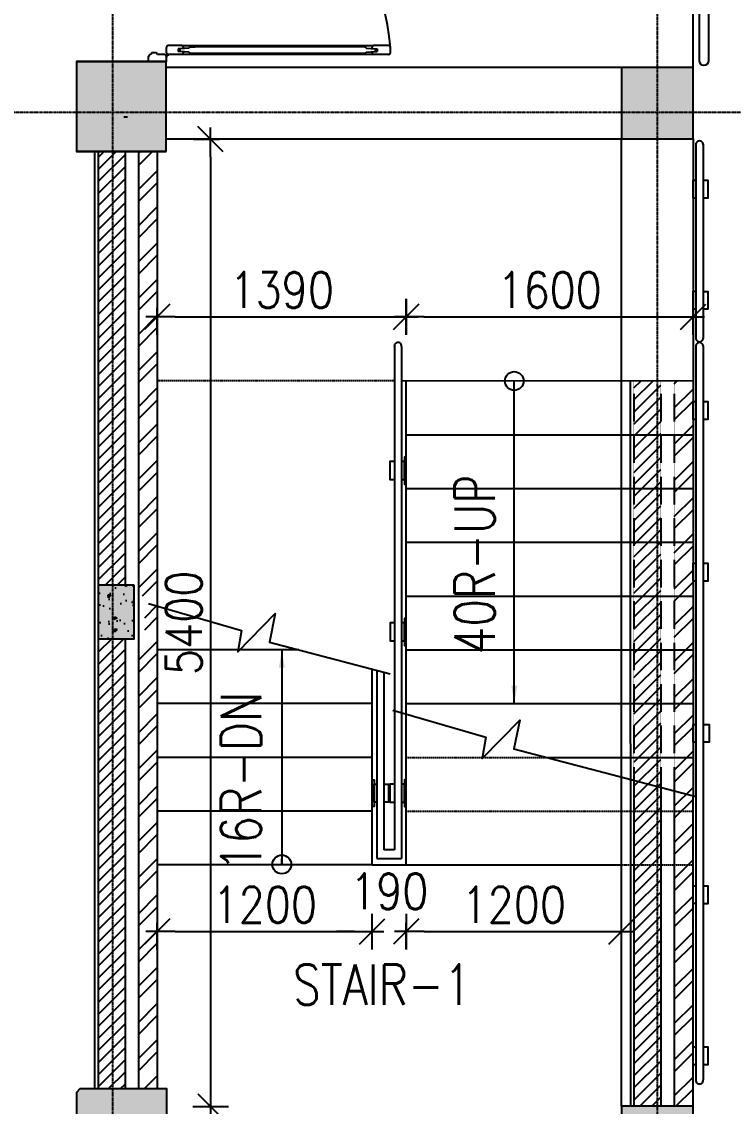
# Model space of a CAD drawing. Header units: metres. Extents: x 841183 to 1048542, y 259326 to 317714.
# Drawn here: x 960552 to 964523, y 289954 to 296006 of the extents above; entities that cross this region are included whole.
import ezdxf

# ---------------------------------------------------------------- set-up
doc = ezdxf.new("R2010")
doc.units = ezdxf.units.M
doc.header["$PDMODE"] = 34
for name, pattern in [('DASHED2', [0.375, 0.25, -0.125]), ('HID', [0.345, 0.225, -0.12]), ('HIDDEN', [0.375, 0.25, -0.125]), ('VILLA AXIS$0$CENTER', [2, 1.25, -0.25, 0.25, -0.25])]:
    doc.linetypes.add(name, pattern=pattern)
for name, color, linetype in [('A-ARROW', 252, 'Continuous'), ('A-AXIS LINE', 253, 'Continuous'), ('A-FIXTURES', 252, 'Continuous'), ('A-RAILING', 252, 'Continuous'), ('A-SECT-PATT', 9, 'Continuous'), ('A-STAIRS', 252, 'Continuous'), ('A-TEXT', 252, 'Continuous'), ('A-WALL-1', 252, 'Continuous'), ('A-WALL-2', 252, 'Continuous'), ('G-COL', 252, 'Continuous'), ('G-CUT-LINE', 252, 'Continuous'), ('INTEC -TEXT', 252, 'Continuous'), ('PAMCAD-PROJECTION', 7, 'Continuous'), ('TIP - BEAM-CONC', 6, 'Continuous')]:
    doc.layers.add(name, color=color, linetype=linetype)
for name, color, linetype, transparency in [('A-AXIS DIMENSION', 252, 'Continuous', 0.6), ('A-DOOR', 252, 'Continuous', 0.6), ('A-HATCH', 252, 'Continuous', 0.6), ('A-HATCH SOLID', 253, 'Continuous', 0.6), ('A-REFLECT DOWN', 252, 'Continuous', 0.6), ('G-HATCH-COL-WALL', 253, 'Continuous', 0.6)]:
    doc.layers.add(name, color=color, linetype=linetype, transparency=transparency)
doc.styles.add('ISOCP3', font='isocp3.shx')
doc.styles.add('romans', font='romans.shx', dxfattribs={"width": 0.85})
doc.dimstyles.new('DIM-100', dxfattribs={"dimtxt": 200, "dimasz": 100, "dimexe": 50, "dimexo": 75, "dimgap": 50, "dimtad": 1, "dimdec": 0, "dimrnd": 5, "dimzin": 9, "dimdsep": 46, "dimtxsty": 'romans', "dimblk1": 'D-oblique', "dimblk2": 'D-oblique', "dimsah": 1, "dimcen": 100, "dimdle": 100, "dimclrd": 256, "dimclre": 256, "dimclrt": 131, "dimadec": 0, "dimazin": 0, "dimtfac": 1, "dimtdec": 0, "dimtofl": 0, "dimtmove": 2, "dimatfit": 3, "dimldrblk": 'OBLIQUE', "dimfxl": 100, "dimfxlon": 1, "dimtfillclr": 256, "dimtolj": 1, "dimtzin": 0, "dimarcsym": 0})
doc.dimstyles.new('DIM-100$7', dxfattribs={"dimtxt": 150, "dimasz": 100, "dimexe": 100, "dimexo": 100, "dimgap": 50, "dimtad": 1, "dimdec": 4, "dimrnd": 5, "dimdsep": 46, "dimtxsty": 'ISOCP3', "dimcen": 100, "dimdle": 100, "dimclrd": 1, "dimclre": 1, "dimclrt": 3, "dimadec": 0, "dimazin": 0, "dimtfac": 1, "dimtdec": 4, "dimtofl": 0, "dimtmove": 2, "dimatfit": 3, "dimfxl": 100, "dimfxlon": 1, "dimtfill": 1, "dimtolj": 1, "dimtzin": 0, "dimarcsym": 0})

# ---------------------------------------------------------------- blocks, each defined once
blk = doc.blocks.new('A$C10b3fa2f')
at = {"layer": 'A-REFLECT DOWN'}
h = blk.add_hatch(dxfattribs=at)
h.set_pattern_fill('AR-HBONE', color=256, scale=75, style=0)
h.set_pattern_definition([(45, (-872853.3, -501345.44), (0, 424.26407), [900, -300]), (135, (-872641.16, -501133.3), (3e-14, 424.26407), [900, -300])])
h.paths.add_polyline_path([(-40951.9, -7637.1), (-40445.1, -7637.1), (-40278.2, -7926.1), (-40445.1, -8215.1), (-40951.9, -8215.1), (-41118.8, -7926.1)])
edge = h.paths.add_edge_path()
edge.add_line((-40250.6, -6912.7), (-42275.6, -6912.7))
edge.add_line((-42275.6, -6912.7), (-42275.6, -105.8))
edge.add_line((-42275.6, -105.8), (-42275.6, 38.9))
edge.add_line((-42275.6, 38.9), (-43125, 38.9))
edge.add_line((-43125, 38.9), (-43125, -30517.1))
edge.add_line((-43125, -30517.1), (-43000, -30517.1))
edge.add_line((-43000, -30517.1), (-43000, -32386.1))
edge.add_line((-43000, -32386.1), (-6450, -32386.1))
edge.add_arc((-6450, -25886.1), 6500, 270, 360)
edge.add_line((50, -25886.1), (50, -22117.5))
edge.add_line((50, -22117.5), (-3025.4, -22117.5))
edge.add_line((-3025.4, -22117.5), (-3025.4, -31367.5))
edge.add_line((-3025.4, -31367.5), (-37875.6, -31367.3))
edge.add_line((-37875.6, -31367.3), (-37875.6, -22117.5))
edge.add_line((-37875.6, -22117.5), (-40250.6, -22117.5))
edge.add_line((-40250.6, -22117.5), (-40250.6, -6912.7))
blk = doc.blocks.new('DOOR(200-2)')
for p, q in [((0.04, 1.34), (0.04, 1.2553)), ((0.05, 1.35), (0.08, 1.35)), ((0.09, 1.34), (0.09, 1.2553)), ((2.41, 1.34), (2.41, 1.2553)), ((2.45, 1.35), (2.42, 1.35)), ((2.46, 1.34), (2.46, 1.2553)), ((0.0559, 1.2457), (0.0578, 1.2753)), ((0.0722, 1.2753), (0.0578, 1.2753)), ((0.0741, 1.2457), (0.0722, 1.2753)), ((2.4259, 1.2457), (2.4278, 1.2753)), ((2.4278, 1.2753), (2.4422, 1.2753)), ((2.4441, 1.2457), (2.4422, 1.2753)), ((0.04, 1.2553), (0.04, 0.1853)), ((0.043, 1.2553), (0.04, 1.2553)), ((0.0542, 1.2139), (0.0577, 1.2653)), ((0.0723, 1.2653), (0.0577, 1.2653)), ((0.0758, 1.2139), (0.0723, 1.2653)), ((0.087, 1.2553), (0.09, 1.2553)), ((0.09, 0.1853), (0.09, 1.2553)), ((2.41, 0.1853), (2.41, 1.2553)), ((2.413, 1.2553), (2.41, 1.2553)), ((2.4242, 1.2139), (2.4277, 1.2653)), ((2.4277, 1.2653), (2.4423, 1.2653)), ((2.4458, 1.2139), (2.4423, 1.2653)), ((2.457, 1.2553), (2.46, 1.2553)), ((2.46, 1.2553), (2.46, 0.1853)), ((0.0477, 1.2073), (0.0462, 1.2073)), ((0.0462, 1.2073), (0.0462, 0.2333)), ((0.0823, 1.2073), (0.0837, 1.2073)), ((0.0837, 1.2073), (0.0837, 0.2333)), ((2.4177, 1.2073), (2.4163, 1.2073)), ((2.4163, 1.2073), (2.4163, 0.2333)), ((2.4523, 1.2073), (2.4538, 1.2073)), ((2.4538, 1.2073), (2.4538, 0.2333)), ((0.0462, 0.2333), (0.0462, 0.2594)), ((0.0837, 0.2333), (0.0837, 0.2594)), ((2.4163, 0.2333), (2.4163, 0.2594)), ((2.4538, 0.2333), (2.4538, 0.2594)), ((0.043, 0.1853), (0.04, 0.1853)), ((0.04, 0.1853), (0.04, 0.11)), ((0.0477, 0.2333), (0.0462, 0.2333)), ((0.0542, 0.2267), (0.0577, 0.1753)), ((0.0559, 0.1949), (0.0578, 0.1653)), ((0.0741, 0.1949), (0.0722, 0.1653)), ((0.0758, 0.2267), (0.0723, 0.1753)), ((0.0823, 0.2333), (0.0837, 0.2333)), ((0.087, 0.1853), (0.09, 0.1853)), ((0.09, 0.1853), (0.09, 0.11)), ((2.413, 0.1853), (2.41, 0.1853)), ((2.41, 0.1853), (2.41, 0.11)), ((2.4177, 0.2333), (2.4163, 0.2333)), ((2.4242, 0.2267), (2.4277, 0.1753)), ((2.4259, 0.1949), (2.4278, 0.1653)), ((2.4441, 0.1949), (2.4422, 0.1653)), ((2.4458, 0.2267), (2.4423, 0.1753)), ((2.4523, 0.2333), (2.4538, 0.2333)), ((2.457, 0.1853), (2.46, 0.1853)), ((2.46, 0.1853), (2.46, 0.11)), ((0.0723, 0.1753), (0.0577, 0.1753)), ((0.0722, 0.1653), (0.0578, 0.1653)), ((2.4277, 0.1753), (2.4423, 0.1753)), ((2.4278, 0.1653), (2.4422, 0.1653)), ((0, 0.1), (0.03, 0.1)), ((0, 0.1), (0, 0)), ((0.0275, 0.1015), (0.0275, 0.101)), ((0.0285, 0.1025), (0.0365, 0.1025)), ((0.0285, 0.1), (0.0375, 0.1)), ((0.0332, 0.1025), (0.0355, 0.1025)), ((0.0365, 0.1025), (0.0348, 0.1025)), ((0.0375, 0.1115), (0.0375, 0.1035)), ((0.0375, 0.1045), (0.0375, 0.1035)), ((0.0418, 0.1025), (0.0375, 0.1025)), ((0.0375, 0.1025), (0.0375, 0.0981)), ((0.0385, 0.1125), (0.039, 0.1125)), ((0.04, 0.1115), (0.04, 0.1025)), ((0.04, 0.09), (0.04, 0.05)), ((0.05, 0.1), (0.08, 0.1)), ((2.45, 0.1), (2.42, 0.1)), ((2.4582, 0.1025), (2.4625, 0.1025)), ((2.46, 0.1115), (2.46, 0.1025)), ((2.46, 0.09), (2.46, 0.05)), ((2.4615, 0.1125), (2.461, 0.1125)), ((2.4625, 0.1115), (2.4625, 0.1035)), ((2.4625, 0.1045), (2.4625, 0.1035)), ((2.4625, 0.1025), (2.4625, 0.0981)), ((2.4715, 0.1), (2.4625, 0.1)), ((2.4715, 0.1025), (2.4635, 0.1025)), ((2.4635, 0.1025), (2.4652, 0.1025)), ((2.4668, 0.1025), (2.4645, 0.1025)), ((2.5, 0.1), (2.47, 0.1)), ((2.4725, 0.1015), (2.4725, 0.101)), ((2.5, 0.1), (2.5, 0)), ((0.04, 0.05), (0.04, 0.05)), ((0.04, 0.013), (0.04, 0.01)), ((0.05, 0.04), (0.05, 0.023)), ((2.45, 0.04), (2.45, 0.023)), ((2.46, 0.05), (2.46, 0.05)), ((2.46, 0.013), (2.46, 0.01)), ((0, 0), (0.03, 0)), ((2.5, 0), (2.47, 0))]:
    blk.add_line(p, q)
for centre, radius in [((0.0375, 0.1025), 0.00367), ((0.0375, 0.1025), 0.00201), ((2.4625, 0.1025), 0.00367), ((2.4625, 0.1025), 0.00201)]:
    blk.add_circle(centre, radius)
for centre, radius, start, end in [((0.05, 1.34), 0.01, 90, 180), ((0.08, 1.34), 0.01, 0, 90), ((-0.0209, 0.082), 1.272, 357.64689, 85.45071), ((2.5209, 0.082), 1.272, 94.54929, 182.35311), ((2.42, 1.34), 0.01, 90, 180), ((2.45, 1.34), 0.01, 360, 90), ((0.053, 1.2553), 0.01, 180, 286.63777), ((0.0542, 1.2073), 0.00659, 89.38142, 180.00035), ((0.077, 1.2553), 0.01, 253.36223, 0), ((0.0757, 1.2073), 0.00659, 359.9999, 90.61858), ((2.423, 1.2553), 0.01, 180, 286.63777), ((2.4243, 1.2073), 0.00659, 89.38142, 180.0001), ((2.447, 1.2553), 0.01, 253.36223, 0), ((2.4458, 1.2073), 0.00659, 359.99965, 90.61858), ((0.053, 0.1853), 0.01, 73.36223, 180), ((0.0542, 0.2333), 0.00659, 179.99965, 270.61858), ((0.077, 0.1853), 0.01, 0, 106.63777), ((0.0757, 0.2333), 0.00659, 269.38142, 0.0001), ((2.423, 0.1853), 0.01, 73.36223, 180), ((2.4243, 0.2333), 0.00659, 179.9999, 270.61858), ((2.447, 0.1853), 0.01, 0, 106.63777), ((2.4458, 0.2333), 0.00659, 269.38142, 0.00035), ((0.0285, 0.1015), 0.001, 90, 180), ((0.0285, 0.101), 0.001, 180, 270), ((0.03, 0.09), 0.01, 0, 90), ((0.0365, 0.1035), 0.001, 270, 0), ((0.0385, 0.1115), 0.001, 90, 180), ((0.0375, 0.1025), 0.0025, 270, 0), ((0.039, 0.1115), 0.001, 0, 90), ((0.05, 0.11), 0.01, 180, 270), ((0.08, 0.11), 0.01, 270, 0), ((2.42, 0.11), 0.01, 180, 270), ((2.45, 0.11), 0.01, 270, 0), ((2.461, 0.1115), 0.001, 90, 180), ((2.4625, 0.1025), 0.0025, 180, 270), ((2.47, 0.09), 0.01, 90, 180), ((2.4615, 0.1115), 0.001, 0, 90), ((2.4635, 0.1035), 0.001, 180, 270), ((2.4715, 0.1015), 0.001, 0, 90), ((2.4715, 0.101), 0.001, 270, 0), ((0.03, 0.01), 0.01, 270, 0), ((0.04, 0.04), 0.01, 0, 90), ((0.04, 0.023), 0.01, 270, 0), ((2.46, 0.04), 0.01, 90, 180), ((2.46, 0.023), 0.01, 180, 270), ((2.47, 0.01), 0.01, 180, 270)]:
    blk.add_arc(centre, radius, start, end)
blk = doc.blocks.new('Stf200x300')
at = {"layer": 'A-HATCH SOLID'}
blk.add_hatch(color=256, dxfattribs=at).paths.add_polyline_path([(100, 150), (-100, 150), (-100, -150), (100, -150)])
at = {"layer": 'A-SECT-PATT'}
h = blk.add_hatch(dxfattribs=at)
h.set_pattern_fill('AR-CONC', color=8, style=0)
h.paths.add_polyline_path([(100, 150), (-100, 150), (-100, -150), (100, -150)])
at = {"layer": 'A-WALL-2'}
blk.add_lwpolyline([(-100, -150), (100, -150), (100, 150), (-100, 150)], close=True, dxfattribs=at)
blk = doc.blocks.new('D-oblique')
for p, q in [((-0.707, -0.707), (0.707, 0.707)), ((0, -1), (0, 1)), ((-1, 0), (0.647, 0))]:
    blk.add_line(p, q)
blk = doc.blocks.new('*D448')
at = {"layer": 'A-AXIS DIMENSION', "lineweight": -2, "transparency": 16777216}
for p, q in [((-2990.1, -17700.5), (-2990.1, -17550.6)), ((-1601.2, -17700.6), (-1601.2, -17550.6)), ((-2890.1, -17600.6), (-1701.2, -17600.6))]:
    blk.add_line(p, q, dxfattribs=at)
at = {"layer": 'Defpoints', "color": 0, "transparency": 16777216}
for p in [(-1601.2, -17600.6), (-1601.2, -17958.2, 0), (-2990.1, -18043.4, 11.6)]:
    blk.add_point(p, dxfattribs=at)
at = {"layer": 'A-AXIS DIMENSION', "lineweight": -2, "transparency": 16777216, "xscale": 100, "yscale": 100, "zscale": 100, "rotation": 180}
blk.add_blockref('D-oblique', (-2990.1, -17600.6), dxfattribs=at)
at = {"layer": 'A-AXIS DIMENSION', "lineweight": -2, "transparency": 16777216, "xscale": 100, "yscale": 100, "zscale": 100}
blk.add_blockref('D-oblique', (-1601.2, -17600.6), dxfattribs=at)
at = {"layer": 'A-AXIS DIMENSION', "color": 252, "transparency": 16777216, "insert": (-2295.7, -17450.6), "char_height": 200, "attachment_point": 5, "style": 'romans'}
blk.add_mtext('\\A1;1390', dxfattribs=at)
blk = doc.blocks.new('_OBLIQUE')
at = {"color": 0, "linetype": 'ByBlock'}
blk.add_line((-0.5, -0.5), (0.5, 0.5), dxfattribs=at)
blk = doc.blocks.new('*D449')
at = {"layer": 'A-AXIS DIMENSION', "lineweight": -2, "transparency": 16777216}
for p, q in [((-1601.2, -17699.7), (-1601.2, -17550.6)), ((0, -17695.5), (0, -17550.6)), ((-1501.2, -17600.6), (-100, -17600.6))]:
    blk.add_line(p, q, dxfattribs=at)
at = {"layer": 'Defpoints', "color": 0, "transparency": 16777216}
for p in [(0, -17600.6), (0, -17958.2, -108.6), (-1601.2, -18194.2, -68.1)]:
    blk.add_point(p, dxfattribs=at)
at = {"layer": 'A-AXIS DIMENSION', "lineweight": -2, "transparency": 16777216, "xscale": 100, "yscale": 100, "zscale": 100, "rotation": 180}
blk.add_blockref('D-oblique', (-1601.2, -17600.6), dxfattribs=at)
at = {"layer": 'A-AXIS DIMENSION', "lineweight": -2, "transparency": 16777216, "xscale": 100, "yscale": 100, "zscale": 100}
blk.add_blockref('D-oblique', (0, -17600.6), dxfattribs=at)
at = {"layer": 'A-AXIS DIMENSION', "color": 252, "transparency": 16777216, "insert": (-800.6, -17450.6), "char_height": 200, "attachment_point": 5, "style": 'romans'}
blk.add_mtext('\\A1;1600', dxfattribs=at)
blk = doc.blocks.new('*D451')
at = {"layer": 'A-AXIS DIMENSION', "lineweight": -2, "transparency": 16777216}
for p, q in [((-2788.6, -16608.2), (-2642.3, -16608.2)), ((-2692.3, -16708.2), (-2692.3, -21906.7)), ((-2709.6, -22006.7), (-2642.3, -22006.7))]:
    blk.add_line(p, q, dxfattribs=at)
at = {"layer": 'Defpoints', "color": 0, "transparency": 16777216}
for p in [(-2940.2, -16608.2, -68.1), (-2776.5, -22006.7, -68.1), (-2692.3, -22006.7)]:
    blk.add_point(p, dxfattribs=at)
at = {"layer": 'A-AXIS DIMENSION', "lineweight": -2, "transparency": 16777216, "xscale": 100, "yscale": 100, "zscale": 100}
for p, rotation in [((-2692.3, -16608.2), 90), ((-2692.3, -22006.7), 270)]:
    blk.add_blockref('D-oblique', p, dxfattribs=dict(at, rotation=rotation))
at = {"layer": 'A-AXIS DIMENSION', "color": 252, "transparency": 16777216, "insert": (-2842.3, -19307.5), "char_height": 200, "attachment_point": 5, "rotation": 90, "style": 'romans'}
blk.add_mtext('\\A1;5400', dxfattribs=at)
blk = doc.blocks.new('*D438')
at = {"layer": 'A-AXIS DIMENSION', "lineweight": -2, "transparency": 16777216}
for p, q in [((431.2, -13076.7), (581.2, -13076.7)), ((531.2, -16108.6), (531.2, -13176.7)), ((432.2, -16208.6), (581.2, -16208.6))]:
    blk.add_line(p, q, dxfattribs=at)
at = {"layer": 'Defpoints', "color": 0, "transparency": 16777216}
for p in [(0, -13076.7, 0), (531.2, -13076.7), (0, -16208.6, -68.1)]:
    blk.add_point(p, dxfattribs=at)
at = {"layer": 'A-AXIS DIMENSION', "lineweight": -2, "transparency": 16777216, "xscale": 100, "yscale": 100, "zscale": 100}
for p, rotation in [((531.2, -13076.7), 90), ((531.2, -16208.6), 270)]:
    blk.add_blockref('D-oblique', p, dxfattribs=dict(at, rotation=rotation))
at = {"layer": 'A-AXIS DIMENSION', "color": 252, "transparency": 16777216, "insert": (381.2, -14642.7), "char_height": 200, "attachment_point": 5, "rotation": 90, "style": 'romans'}
blk.add_mtext('\\A1;3130', dxfattribs=at)
blk = doc.blocks.new('*D455')
at = {"layer": 'A-AXIS DIMENSION', "lineweight": -2, "transparency": 16777216}
for p, q in [((-2990.1, -21130.5), (-2990.1, -20980.6)), ((-1790.2, -21130), (-1790.2, -20980.6)), ((-2890.1, -21030.6), (-1890.2, -21030.6))]:
    blk.add_line(p, q, dxfattribs=at)
at = {"layer": 'Defpoints', "color": 0, "transparency": 16777216}
for p in [(-1790.2, -21030.6), (-2990.1, -21473.4, 11.6), (-1790.2, -21774.2, -68.1)]:
    blk.add_point(p, dxfattribs=at)
at = {"layer": 'A-AXIS DIMENSION', "lineweight": -2, "transparency": 16777216, "xscale": 100, "yscale": 100, "zscale": 100, "rotation": 180}
blk.add_blockref('D-oblique', (-2990.1, -21030.6), dxfattribs=at)
at = {"layer": 'A-AXIS DIMENSION', "lineweight": -2, "transparency": 16777216, "xscale": 100, "yscale": 100, "zscale": 100}
blk.add_blockref('D-oblique', (-1790.2, -21030.6), dxfattribs=at)
at = {"layer": 'A-AXIS DIMENSION', "color": 252, "transparency": 16777216, "insert": (-2390.2, -20880.6), "char_height": 200, "attachment_point": 5, "style": 'romans'}
blk.add_mtext('\\A1;1200', dxfattribs=at)
blk = doc.blocks.new('*D456')
at = {"layer": 'A-AXIS DIMENSION', "lineweight": -2, "transparency": 16777216}
for p, q in [((-1790.2, -21130.2), (-1790.2, -20980.6)), ((-1601.2, -21130), (-1601.2, -20980.6)), ((-1890.2, -21030.6), (-1990.2, -21030.6)), ((-1501.2, -21030.6), (-1401.2, -21030.6))]:
    blk.add_line(p, q, dxfattribs=at)
at = {"layer": 'Defpoints', "color": 0, "transparency": 16777216}
for p in [(-1601.2, -21030.6), (-1601.2, -21774.2, -68.1), (-1790.2, -21924.2, -68.1)]:
    blk.add_point(p, dxfattribs=at)
at = {"layer": 'A-AXIS DIMENSION', "lineweight": -2, "transparency": 16777216, "xscale": 100, "yscale": 100, "zscale": 100}
blk.add_blockref('D-oblique', (-1790.2, -21030.6), dxfattribs=at)
at = {"layer": 'A-AXIS DIMENSION', "lineweight": -2, "transparency": 16777216, "xscale": 100, "yscale": 100, "zscale": 100, "rotation": 180}
blk.add_blockref('D-oblique', (-1601.2, -21030.6), dxfattribs=at)
at = {"layer": 'A-AXIS DIMENSION', "color": 252, "transparency": 16777216, "insert": (-1695.7, -20805.6), "char_height": 200, "attachment_point": 5, "style": 'romans'}
blk.add_mtext('\\A1;190', dxfattribs=at)
blk = doc.blocks.new('*D457')
at = {"layer": 'A-AXIS DIMENSION', "lineweight": -2, "transparency": 16777216}
for p, q in [((-1601.2, -21129.7), (-1601.2, -20980.6)), ((-400, -21130.6), (-400, -20980.6)), ((-1501.2, -21030.6), (-500, -21030.6))]:
    blk.add_line(p, q, dxfattribs=at)
at = {"layer": 'Defpoints', "color": 0, "transparency": 16777216}
for p in [(-400, -21030.6), (-1601.2, -21624.2, -68.1), (-400, -21624.2, 0)]:
    blk.add_point(p, dxfattribs=at)
at = {"layer": 'A-AXIS DIMENSION', "lineweight": -2, "transparency": 16777216, "xscale": 100, "yscale": 100, "zscale": 100, "rotation": 180}
blk.add_blockref('D-oblique', (-1601.2, -21030.6), dxfattribs=at)
at = {"layer": 'A-AXIS DIMENSION', "lineweight": -2, "transparency": 16777216, "xscale": 100, "yscale": 100, "zscale": 100}
blk.add_blockref('D-oblique', (-400, -21030.6), dxfattribs=at)
at = {"layer": 'A-AXIS DIMENSION', "color": 252, "transparency": 16777216, "insert": (-1000.6, -20880.6), "char_height": 200, "attachment_point": 5, "style": 'romans'}
blk.add_mtext('\\A1;1200', dxfattribs=at)
blk = doc.blocks.new('A$Cef9c9996')
at = {"layer": 'A-HATCH'}
h = blk.add_hatch(dxfattribs=at)
h.set_pattern_fill('ANSI31', color=256, scale=15, angle=360)
h.set_pattern_definition([(45, (-967942.327, -309197.14), (-33.6759605, 33.6759605), [])])
h.paths.add_polyline_path([(-3260.17773, -19096.6906), (-3170.07871, -19096.6906), (-3170.08435, -16676.69069), (-3320.08435, -16676.69069), (-3320.07871, -19096.6906)])
h.paths.add_polyline_path([(-3260.17773, -19396.6906), (-3320.07803, -19396.6906), (-3320.07245, -21906.6906), (-3170.07245, -21906.6906), (-3170.07803, -19396.6906)])
h = blk.add_hatch(dxfattribs=at)
h.set_pattern_fill('ANSI32', color=256, scale=15, angle=360)
h.set_pattern_definition([(45, (-967942.33, -309197.14), (-101.027881, 101.027881), []), (45, (-967874.98, -309197.14), (-101.027881, 101.027881), [])])
h.paths.add_polyline_path([(-2990.08435, -16676.69069), (-3095.08435, -16676.69069), (-3095.07871, -19156.69035), (-3060.17773, -19156.69035), (-3060.17773, -19456.69035), (-3095.07803, -19456.69035), (-3095.07245, -21906.6906), (-2990.07245, -21906.6906)])
h = blk.add_hatch(dxfattribs=at)
h.set_pattern_fill('ANSI31', color=256, scale=15, angle=-180)
h.set_pattern_definition([(225, (-55969.566, -9688.263), (33.67596, -33.67596), [])])
h.paths.add_polyline_path([(-180.04385, -17958.21102), (-330.04385, -17958.21102), (-330.04385, -22005.00108), (-180.04385, -22005.00108)])
h = blk.add_hatch(dxfattribs=at)
h.set_pattern_fill('ANSI32', color=256, scale=15, angle=-180)
h.set_pattern_definition([(225, (-55969.57, -9688.26), (101.02788, -101.02788), []), (225, (-56036.92, -9688.26), (101.02788, -101.02788), [])])
h.paths.add_polyline_path([(-0.04385, -17958.21102), (-105.04385, -17958.21102), (-105.04385, -22005.00108), (0.00198, -22005.00108)])
at = {"layer": 'A-HATCH SOLID'}
blk.add_hatch(color=256, dxfattribs=at).paths.add_polyline_path([(-0.03327, -22405.84578), (0.00198, -22005.00108), (-399.99756, -22005.00108), (-400.03281, -22405.84578)])
at = {"layer": 'A-REFLECT DOWN'}
h = blk.add_hatch(dxfattribs=at)
h.set_pattern_fill('AR-HBONE', color=256, scale=75, style=0)
h.set_pattern_definition([(45, (-873053.33, -501634.64), (0, 424.26407), [900, -300]), (135, (-872841.2, -501422.5), (3e-14, 424.26407), [900, -300])])
h.paths.add_polyline_path([(-41151.96082, -7926.32103), (-40645.1139, -7926.32103), (-40478.26212, -8215.31679), (-40645.1139, -8504.31255), (-41151.96082, -8504.31255), (-41318.8126, -8215.31679)])
edge = h.paths.add_edge_path()
edge.add_line((-40450.61533, -7201.94287), (-42475.61533, -7201.94287))
edge.add_line((-42475.61533, -7201.94287), (-42475.61533, -394.99875))
edge.add_line((-42475.61533, -394.99875), (-42475.61533, -250.33845))
edge.add_line((-42475.61533, -250.33845), (-43325.04045, -250.33845))
edge.add_line((-43325.04045, -250.33845), (-43325.03899, -30806.27827))
edge.add_line((-43325.03899, -30806.27827), (-43200.04115, -30806.27827))
edge.add_line((-43200.04115, -30806.27827), (-43200.04115, -32675.32518))
edge.add_line((-43200.04115, -32675.32518), (-6650.05266, -32675.32518))
edge.add_arc((-6650.05266, -26175.32518), 6500, 270, 360)
edge.add_line((-150.05266, -26175.32518), (-150.05266, -22406.69091))
edge.add_line((-150.05266, -22406.69091), (-3225.46308, -22406.69091))
edge.add_line((-3225.46308, -22406.69091), (-3225.46308, -31656.6906))
edge.add_line((-3225.46308, -31656.6906), (-38075.61537, -31656.47599))
edge.add_line((-38075.61537, -31656.47599), (-38075.61537, -22406.6906))
edge.add_line((-38075.61537, -22406.6906), (-40450.61533, -22406.6906))
edge.add_line((-40450.61533, -22406.6906), (-40450.61533, -7201.94287))
at = {"layer": 'G-HATCH-COL-WALL'}
h = blk.add_hatch(color=256, dxfattribs=at)
h.dxf.hatch_style = 1
h.paths.add_polyline_path([(-2940.23785, -16676.26813), (-2940.23785, -16176.26813), (-3440.23785, -16176.26813), (-3440.23785, -16676.26813)])
h = blk.add_hatch(color=256, dxfattribs=at)
h.dxf.hatch_style = 1
h.paths.add_polyline_path([(-2940.23785, -16676.69069), (-2940.23785, -16176.69069), (-3440.23785, -16176.69069), (-3440.23785, -16676.69069)])
h = blk.add_hatch(color=256, dxfattribs=at)
h.dxf.hatch_style = 1
h.paths.add_polyline_path([(-0.03281, -16606.26813), (-0.03281, -16208.21102), (-400.03281, -16208.21102), (-400.03281, -16606.26813)])
h = blk.add_hatch(color=256, dxfattribs=at)
h.dxf.hatch_style = 1
h.paths.add_polyline_path([(-0.03281, -16606.69069), (-0.03281, -16208.63359), (-400.03281, -16208.63359), (-400.03281, -16606.69069)])
h = blk.add_hatch(color=256, dxfattribs=at)
h.dxf.hatch_style = 1
h.paths.add_polyline_path([(-2938.98285, -22406.6906), (-3440.03788, -22406.6906), (-3440.03788, -21926.6906), (-3420.03788, -21906.6906), (-2938.98285, -21906.6906)])
at = {"layer": 'A-ARROW'}
for centre in [(-997.82716, -17958.21102, 47.92296), (-2295.04518, -20655.65474, 47.92292)]:
    blk.add_circle(centre, 52.2439, dxfattribs=at)
at = {"layer": 'A-AXIS LINE', "linetype": 'VILLA AXIS$0$CENTER', "ltscale": 4}
for p, q in [((-3240.03788, 4858.12244, 26.44237), (-3240.03788, -22456.82146, 7.35664)), ((-200.03281, 4858.12244, 0.00009), (-200.03281, -34394.0789, -45.52753)), ((-40765.74437, -16458.63359, -113.58086), (8014.64756, -16458.63359, 0.00009))]:
    blk.add_line(p, q, dxfattribs=at)
at = {"layer": 'A-FIXTURES'}
for points, elevation in [([(-3156.48285, -16486.69113), (-3176.48285, -16486.69087)], -20.13038), ([(-3156.48285, -16486.69113), (-3176.48285, -16486.69087)], -20.13038), ([(-3156.48285, -16486.69113), (-3176.48285, -16486.69087)], -20.13038), ([(-3156.48285, -16486.69113), (-3176.48285, -16486.69087)], -20.13038), ([(-3340.08435, -16676.69069), (-3340.07245, -21906.6906)], 47.92296), ([(-350.04225, -17958.21102), (-349.99802, -22005.00108)], 47.92296), ([(-400.03281, -21955.84555), (-400.03281, -21956.26811)], 47.92296)]:
    blk.add_lwpolyline(points, dxfattribs=dict(at, elevation=elevation))
at = {"layer": 'A-RAILING'}
for p, q in [((15.81675, -16641.1352, 80.34118), (15.81675, -17721.42874, 59.53497)), ((56.0218, -16637.02941, 30.1309), (56.0218, -17721.10172, 19.69497)), ((-1665.99064, -17765.13794, 6.3119), (-1665.99064, -18558.21102, 6.3119)), ((-1627.08931, -17765.13794, -20.13038), (-1627.08931, -18563.24587, -20.13038)), ((15.81675, -17761.41142, 58.76491), (15.81675, -21857.78691, -20.13038)), ((56.0218, -17761.73844, 19.30378), (56.0218, -21858.11393, -20.13038)), ((-1665.99064, -18558.21102, 6.3119), (-1665.99064, -20575.03874, 6.31191)), ((-1627.08931, -18558.21102, -20.13038), (-1627.08931, -20623.34279, -20.13038)), ((-1764.35943, -19572.57649, -20.13038), (-1764.35943, -20623.34125, -20.13038)), ((-1725.4581, -19582.76493, -46.57266), (-1725.4581, -20575.0453, -46.57266)), ((-1665.99064, -20575.03874, 6.31191), (-1725.4581, -20575.0453, -46.57266)), ((-1764.35943, -20623.33898, 15.96147), (-1627.08931, -20623.34279, -20.13038))]:
    blk.add_line(p, q, dxfattribs=at)
at = {"layer": 'A-RAILING', "elevation": 82.78008}
blk.add_lwpolyline([(85.52638, -14675.6295), (85.52638, -16172.11937, -0.9997598187), (35.52638, -16172.13137), (35.52638, -14675.6295, -1.0000000001)], format="xyb", close=True, dxfattribs=at)
at = {"layer": 'A-RAILING'}
for points, elevation in [([(15.81675, -16937.71122), (-0.03325, -16937.71122), (-0.03325, -16837.71122), (15.81675, -16837.71122)], -20.13038), ([(56.0218, -16838.06204), (81.8718, -16838.06204), (81.8718, -16938.06204), (56.0218, -16938.06204)], 16.31161), ([(15.81675, -17557.71122), (-0.03325, -17557.71122), (-0.03325, -17457.71122), (15.81675, -17457.71122)], -20.13038), ([(56.0218, -17458.06204), (81.8718, -17458.06204), (81.8718, -17558.06204), (56.0218, -17558.06204)], 16.31161), ([(15.81675, -18172.21122), (-0.03325, -18172.21122), (-0.03325, -18072.21122), (15.81675, -18072.21122)], -20.13038), ([(56.0218, -18072.56204), (81.8718, -18072.56204), (81.8718, -18172.56204), (56.0218, -18172.56204)], 16.31161), ([(-1665.99064, -18408.21354), (-1691.84064, -18408.21354), (-1691.84064, -18508.21354), (-1665.99064, -18508.21354)], 6.3119), ([(-1627.08931, -18508.21102), (-1611.23931, -18508.21102), (-1611.23931, -18408.21102), (-1627.08931, -18408.21102)], -20.13038), ([(15.81675, -19074.21122), (-0.03325, -19074.21122), (-0.03325, -18974.21122), (15.81675, -18974.21122)], -20.13038), ([(56.0218, -18974.56204), (81.8718, -18974.56204), (81.8718, -19074.56204), (56.0218, -19074.56204)], 16.31161), ([(-1664.29064, -19308.20977), (-1690.14064, -19308.20977), (-1690.14064, -19408.20977), (-1664.29064, -19408.20977)], 6.3119), ([(-1627.08931, -19408.21102), (-1611.23931, -19408.21102), (-1611.23931, -19308.21102), (-1627.08931, -19308.21102)], -20.13038), ([(15.81675, -19974.21122), (-0.03325, -19974.21122), (-0.03325, -19874.21122), (15.81675, -19874.21122)], -20.13038), ([(64.11675, -19874.21122), (89.96675, -19874.21122), (89.96675, -19974.21122), (64.11675, -19974.21122)], -20.13038), ([(-1764.35943, -20308.20949), (-1780.20943, -20308.20949), (-1780.20943, -20208.20949), (-1764.35943, -20208.20949)], -20.13038), ([(-1725.4581, -20208.20698), (-1699.6081, -20208.20698), (-1699.6081, -20308.20698), (-1725.4581, -20308.20698)], -46.57266), ([(-1665.99064, -20208.20977), (-1691.84064, -20208.20977), (-1691.84064, -20308.20977), (-1665.99064, -20308.20977)], 6.31191), ([(-1627.08931, -20308.21102), (-1611.23931, -20308.21102), (-1611.23931, -20208.21102), (-1627.08931, -20208.21102)], -20.13038), ([(15.81675, -20874.21122), (-0.03325, -20874.21122), (-0.03325, -20774.21122), (15.81675, -20774.21122)], -20.13038), ([(56.0218, -20774.56204), (81.8718, -20774.56204), (81.8718, -20874.56204), (56.0218, -20874.56204)], 16.31161), ([(15.81675, -21774.21122), (-0.03325, -21774.21122), (-0.03325, -21674.21122), (15.81675, -21674.21122)], -20.13038), ([(56.0218, -21674.22827), (81.8718, -21674.22827), (81.8718, -21774.22827), (56.0218, -21774.22827)], -18.36019)]:
    blk.add_lwpolyline(points, dxfattribs=dict(at, elevation=elevation))
at = {"layer": 'A-RAILING', "elevation": -20.13038}
for points in [[(-1601.23931, -18533.21102), (-1601.23931, -18383.21102), (-1611.23931, -18383.21102), (-1611.23931, -18533.21102)], [(-1601.23931, -19433.21102), (-1601.23931, -19283.21102), (-1611.23931, -19283.21102), (-1611.23931, -19433.21102)], [(-1790.20943, -20333.20949), (-1790.20943, -20183.20949), (-1780.20943, -20183.20949), (-1780.20943, -20333.20949)], [(-1601.23931, -20333.21102), (-1601.23931, -20183.21102), (-1611.23931, -20183.21102), (-1611.23931, -20333.21102)]]:
    blk.add_lwpolyline(points, close=True, dxfattribs=at)
at = {"layer": 'A-RAILING'}
for centre, start, end in [((35.90258, -16638.9188, -20.13038), 354.635121737, 186.296924333), ((35.90258, -17719.21234, 19.2674), 173.703075667, 5.364878266), ((-1647.20853, -17763.24855, -20.13038), 354.635121737, 186.296924333), ((35.90258, -17763.62782, 19.2674), 354.635121737, 186.296924333), ((35.90258, -21860.00332, -20.13038), 173.703075667, 5.364878266)]:
    blk.add_arc(centre, 20.20774, start, end, dxfattribs=at)
at = {"layer": 'A-STAIRS'}
for p, q in [((-0.03281, -16208.63359, -20.13038), (-0.02647, -13076.69638, 47.92292)), ((-0.03292, -17958.21102, -20.13038), (-1627.08931, -17958.14102, -12.96131)), ((-1601.23931, -18258.21102, -20.13038), (-0.03294, -18258.21102, -20.13038)), ((-1601.23931, -18558.21102, -20.13038), (-0.03297, -18558.21102, -20.13038)), ((-1601.23931, -18858.21102, -20.13038), (-0.033, -18858.21102, -20.13038)), ((-1601.23931, -19158.21102, -20.13038), (-0.03302, -19158.21102, -20.13038)), ((-2201.03362, -19458.20949, -20.13038), (-2990.07939, -19458.20949, -20.13038)), ((-1601.23931, -19458.21102, -20.13038), (-0.03305, -19458.21102, -20.13038)), ((-1790.20943, -20658.20949, -20.13038), (-1790.20943, -19565.80626, -20.13038)), ((-1790.20943, -19758.20949, -20.13038), (-2990.07939, -19758.20949, -20.13038)), ((-1601.23931, -19758.21102, -20.13038), (-0.03308, -19758.21102, -20.13038)), ((-1790.20943, -20058.20949, -20.13038), (-2990.07939, -20058.20949, -20.13038)), ((-817.43685, -20058.21102, -20.13038), (-0.0331, -20058.21102, -20.13038)), ((-1790.20943, -20358.20949, -20.13038), (-2990.07939, -20358.20949, -20.13038)), ((-1790.20943, -20658.20949, -20.13038), (-2990.07495, -20658.20949, -20.13038)), ((-1601.23931, -20658.21102, -20.13038), (-400.03281, -20658.21102, -20.13038))]:
    blk.add_line(p, q, dxfattribs=at)
at = {"layer": 'A-STAIRS', "linetype": 'HIDDEN', "ltscale": 6}
for p, q in [((-1665.99064, -17958.13934, -12.78991), (-2990.08144, -17958.08237, -6.95575)), ((-1601.23931, -20058.21102, -20.13038), (-817.43685, -20058.21102, -20.13038)), ((-1601.23931, -20358.21102, -20.13038), (-0.03313, -20358.21102, -20.13038)), ((-400.03281, -20658.21102, -20.13038), (-0.03316, -20658.21102, -20.13038))]:
    blk.add_line(p, q, dxfattribs=at)
at = {"layer": 'A-STAIRS', "elevation": -20.13038}
for points in [[(-1601.23931, -18618.53221), (-1601.23931, -17958.21102)], [(-1601.23931, -20658.21102), (-1601.23931, -18609.26297)], [(-1790.20943, -20658.20723), (-1601.23931, -20658.21102)]]:
    blk.add_lwpolyline(points, dxfattribs=at)
at = {"layer": 'A-WALL-1', "elevation": -20.13038}
blk.add_lwpolyline([(-0.03327, -22405.84578), (0.00198, -22005.00108), (-399.99756, -22005.00108), (-400.03281, -22405.84578)], close=True, dxfattribs=at)
at = {"layer": 'A-WALL-2'}
for p, q in [((-0.03281, -16606.69069, 47.92296), (-0.03312, -20272.29286, -20.13038)), ((-3320.08435, -16676.69069, -20.13038), (-3320.07245, -21906.6906, 33.64186)), ((-3170.08435, -16676.69069, -20.13038), (-3170.08435, -19096.6906, -20.13038)), ((-3095.08435, -16676.69069, -20.13038), (-3095.07245, -21906.6906, 33.64186)), ((-2990.08435, -16676.69069, -20.13038), (-2990.07245, -21906.6906, 33.64186)), ((-3170.07816, -19396.6906, 7.8353), (-3170.07245, -21906.6906, 33.64186)), ((-330.03717, -20191.86327, -37.75269), (-329.99802, -22005.00108, -20.13038)), ((-180.03708, -20231.14899, -37.34878), (-179.99802, -22005.00108, -20.13038)), ((-105.03703, -20250.79185, -37.14682), (-104.99802, -22005.00108, -20.13038)), ((0.00198, -22005.00108, -20.13038), (-0.03312, -20272.29286, -20.13038)), ((-380.03281, -21955.84555, 47.92292), (-380.03281, -21956.26811, 47.92292))]:
    blk.add_line(p, q, dxfattribs=at)
at = {"layer": 'A-WALL-2', "linetype": 'HIDDEN', "ltscale": 5}
for p, q in [((-330.04225, -17958.21102, -60.71799), (-330.03718, -20188.32128, -37.78911)), ((-180.04225, -17958.21102, -60.71799), (-180.03709, -20225.14898, -37.41047)), ((-105.04225, -17958.21102, -60.71799), (-105.03705, -20244.79184, -37.20851))]:
    blk.add_line(p, q, dxfattribs=at)
at = {"layer": 'G-COL', "color": 8, "linetype": 'HID', "ltscale": 10}
for p, q in [((-400.03281, -16208.63359, -20.13038), (-2940.23785, -16208.63359, -20.13038)), ((-400.03281, -16608.63359, -20.13038), (-2940.23785, -16608.63359, -20.13038)), ((-400.03281, -17958.21102, -20.13038), (-400.03281, -16606.69066, 47.92296)), ((-400.03281, -20658.21102, -20.13038), (-400.03281, -17958.21102, -20.13038)), ((-399.99802, -22005.00104, -20.13038), (-400.03281, -20658.21102, -20.13038))]:
    blk.add_line(p, q, dxfattribs=at)
at = {"layer": 'G-COL', "elevation": -20.13038}
for points in [[(-2940.23785, -16676.26813), (-2940.23785, -16176.26813), (-3440.23785, -16176.26813), (-3440.23785, -16676.26813)], [(-2940.23785, -16676.69069), (-2940.23785, -16176.69069), (-3440.23785, -16176.69069), (-3440.23785, -16676.69069)], [(-0.03281, -16606.26813), (-0.03281, -16208.21102), (-400.03281, -16208.21102), (-400.03281, -16606.26813)], [(-0.03281, -16606.69069), (-0.03281, -16208.63359), (-400.03281, -16208.63359), (-400.03281, -16606.69069)], [(-2938.98285, -22406.6906), (-3440.03788, -22406.6906), (-3440.03788, -21926.6906), (-3420.03788, -21906.6906), (-2938.98285, -21906.6906)]]:
    blk.add_lwpolyline(points, close=True, dxfattribs=at)
at = {"layer": 'G-CUT-LINE', "elevation": -20.13038}
for points in [[(-3039.88931, -19199.69199), (-2520.74635, -19350.74726), (-2540.90001, -19468.62658), (-2332.15096, -19255.79552), (-2364.10448, -19415.50047), (-1689.82716, -19592.09684)], [(-1675.38931, -19794.69199), (-1156.24635, -19945.74726), (-1176.40001, -20063.62658), (-967.65096, -19850.79552), (-999.60448, -20010.50047), (15.81675, -20276.44402)]]:
    blk.add_lwpolyline(points, dxfattribs=at)
at = {"layer": 'A-DOOR', "linetype": 'DASHED2', "xscale": 1000.000000000004, "yscale": 1000.000000000004, "zscale": 1000.000000000004, "rotation": 270}
blk.add_blockref('DOOR(200-2)', (-3038.98285, -13676.69069, -20.13038), dxfattribs=at)
at = {"layer": 'TIP - BEAM-CONC', "color": 1, "linetype": 'DASHED2', "rotation": 180}
blk.add_blockref('Stf200x300', (-3220.07871, -19246.6906, -20.13038), dxfattribs=at)
at = {"layer": 'A-TEXT', "style": 'romans', "width": 0.8}
for s, p in [('40R-UP', (-1105.85032, -19483.44468, -20.13038)), ('16R-DN', (-2409.73521, -20694.85255, 47.92292))]:
    blk.add_text(s, height=225, rotation=90, dxfattribs=at).set_placement(p)
at = {"layer": 'INTEC -TEXT', "style": 'romans', "width": 0.8}
blk.add_text('STAIR-1', height=225, dxfattribs=at).set_placement((-2232.19703, -21438.32696, -20.13038))
at = {"layer": 'A-AXIS DIMENSION'}
for base, p1, p2, picture, middle in [((531.17284, -13076.69638, 47.92296), (-0.03281, -16208.63359, -20.13038), (-0.02647, -13076.69638, 47.92292), '*D438', (381.17284, -14642.66498, 47.92296)), ((-2692.32716, -22006.6906, 47.92296), (-2940.23785, -16608.21102, -20.13038), (-2776.48232, -22006.6906, -20.13038), '*D451', (-2842.32716, -19307.45081, 47.92296))]:
    dim = blk.add_linear_dim(base=base, p1=p1, p2=p2, angle=90, dimstyle='DIM-100', override={"dimclrt": 252}, dxfattribs=at)
    dim.commit()
    dim.dimension.update_dxf_attribs({"geometry": picture, "text_midpoint": middle})
for base, p1, p2, picture, middle in [((-1601.23931, -17600.55268, -20.13038), (-2990.08178, -18043.39142, -8.50508), (-1601.23931, -17958.21102, -20.13038), '*D448', (-2295.66055, -17450.55268, -20.13038)), ((-0.04225, -17600.55296, 47.92296), (-1601.23931, -18194.21102, -20.13038), (-0.04225, -17958.21102, -60.71799), '*D449', (-800.64078, -17450.55296, 47.92296)), ((-1601.23931, -21030.55296, 47.92296), (-1790.20943, -21924.20949, -20.13038), (-1601.23931, -21774.21102, -20.13038), '*D456', (-1695.72437, -20805.55296, 47.92296)), ((-1790.22308, -21030.55268, -20.13038), (-2990.08178, -21473.39142, -8.50508), (-1790.22308, -21774.21075, -88.18372), '*D455', (-2390.15243, -20880.55268, -20.13038)), ((-400.03271, -21030.55296, 47.92296), (-1601.23931, -21624.21102, -20.13038), (-400.03271, -21624.21102, 47.92292), '*D457', (-1000.63601, -20880.55296, 47.92296))]:
    dim = blk.add_linear_dim(base=base, p1=p1, p2=p2, dimstyle='DIM-100', override={"dimclrt": 252}, dxfattribs=at)
    dim.commit()
    dim.dimension.update_dxf_attribs({"geometry": picture, "text_midpoint": middle})
at = {"layer": 'A-ARROW'}
for points, override in [([(-997.82716, -19758.21102, 47.92296), (-997.82716, -17958.21102, 47.92296)], {"dimtad": 0, "dimclrd": 256, "dimarcsym": 2}), ([(-2295.04518, -19458.21102, 47.92292), (-2295.04518, -20655.65474, 47.92292), (-2295.04518, -20624.09086, 47.92292)], {"dimtad": 0, "dimclrd": 256, "dimfxl": 100, "dimarcsym": 2})]:
    blk.add_leader(points, dimstyle='DIM-100$7', override=override, dxfattribs=at)

msp = doc.modelspace()

# ---------------------------------------------------------------- block references
at = {"layer": 'PAMCAD-PROJECTION', "color": 6}
msp.add_blockref('A$Cef9c9996', (964298.7, 311958.9, -97.8), dxfattribs=at)

# ---------------------------------------------------------------- next in the draw order: block references
at = {"color": 2}
msp.add_blockref('A$C10b3fa2f', (964098.7, 311683.9, -103.7), dxfattribs=at)

doc.saveas('drawing.dxf')
